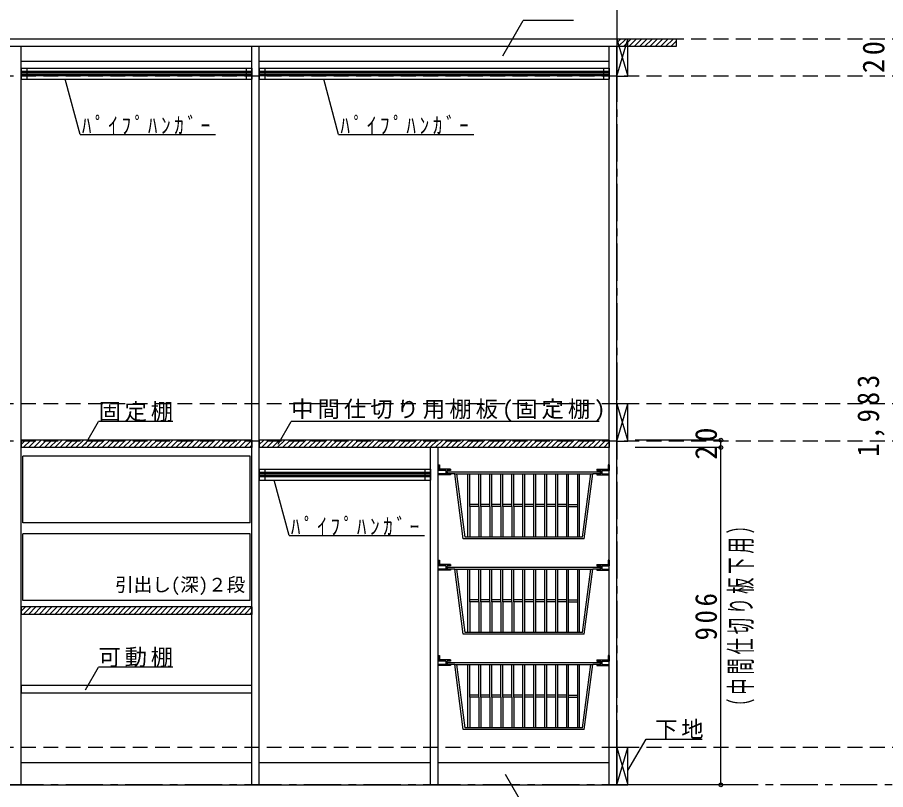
# Model space of a CAD drawing. Units: millimetres at full size, sheet at 1:20; details may follow other scales. Extents: x -3922 to 3878, y -2932 to 2722.
# Drawn here: x -2488 to -156, y -1724 to 350 of the extents above; entities that cross this region are included whole.
import ezdxf
from ezdxf.enums import TextEntityAlignment as Align

# ---------------------------------------------------------------- set-up
doc = ezdxf.new("R2010")
doc.units = ezdxf.units.MM
doc.header["$LTSCALE"] = 20
doc.header["$PDMODE"] = 32
doc.header["$PDSIZE"] = 10
doc.linetypes.add('CHAIN1', pattern=[8, 5, -1, 1, -1])
doc.linetypes.add('DASHED2', pattern=[3, 2, -1])
for name, color, linetype in [('0-2_本体', 2, 'Continuous'), ('0-3_固定棚', 3, 'Continuous'), ('0-4_可動棚', 3, 'Continuous'), ('0-5', 4, 'Continuous'), ('0-6_ﾊﾟｲﾌﾟﾊﾝｶﾞｰ', 4, 'Continuous'), ('0-7_桟木・巾木', 2, 'Continuous'), ('0-8_引き出し', 2, 'Continuous'), ('0-9_他ｱｲﾃﾑ', 7, 'Continuous'), ('0-A_文字', 7, 'Continuous'), ('0-B_寸法', 4, 'Continuous'), ('0-C_ハッチ', 4, 'Continuous')]:
    doc.layers.add(name, color=color, linetype=linetype)
doc.styles.add('ＭＳ ゴシック', font='')
doc.styles.get('ＭＳ ゴシック').set_extended_font_data('MS Gothic')

# ---------------------------------------------------------------- blocks, each defined once
blk = doc.blocks.new('バスケット（大）')
at = {"layer": '0-9_他ｱｲﾃﾑ', "color": 3}
for p, q in [((-228.94, 78.41), (-228.94, 63.41)), ((230.06, 78.41), (230.06, 63.41)), ((-208.94, 63.41), (-228.94, 63.41)), ((-228.94, 51.41), (-228.94, 54.41)), ((-208.94, 54.41), (-228.94, 54.41)), ((-195.94, 51.41), (-228.94, 51.41)), ((-195.94, 66.41), (-225.94, 66.41)), ((-208.94, 63.41), (-208.94, 54.41)), ((-195.94, 63.41), (-205.94, 63.41)), ((-205.94, 63.41), (-205.94, 54.41)), ((-195.94, 54.41), (-205.94, 54.41)), ((-195.94, 66.41), (-195.94, 63.41)), ((-195.94, 54.41), (-195.94, 51.41)), ((197.06, 66.41), (197.06, 63.41)), ((197.06, 66.41), (227.06, 66.41)), ((197.06, 63.41), (207.06, 63.41)), ((197.06, 54.41), (197.06, 51.41)), ((197.06, 54.41), (207.06, 54.41)), ((197.06, 51.41), (230.06, 51.41)), ((207.06, 63.41), (207.06, 54.41)), ((210.06, 63.41), (230.06, 63.41)), ((210.06, 63.41), (210.06, 54.41)), ((210.06, 54.41), (230.06, 54.41)), ((230.06, 51.41), (230.06, 54.41))]:
    blk.add_line(p, q, dxfattribs=at)
at = {"layer": '0-9_他ｱｲﾃﾑ'}
for p, q in [((-161.94, -120.59), (-184.44, 54.41)), ((-184.44, 54.41), (185.56, 54.41)), ((-156.9, -115.59), (-179.4, 54.41)), ((-149.44, -115.59), (-149.44, 54.41)), ((-144.44, -33.09), (-144.44, 54.41)), ((-119.94, -33.09), (-119.94, 54.41)), ((-114.94, -33.09), (-114.94, 54.41)), ((-90.44, -33.09), (-90.44, 54.41)), ((-85.44, -33.09), (-85.44, 54.41)), ((-60.94, -33.09), (-60.94, 54.41)), ((-55.94, -33.09), (-55.94, 54.41)), ((-31.44, -33.09), (-31.44, 54.41)), ((-26.44, -33.09), (-26.44, 54.41)), ((-1.94, -115.59), (-1.94, 54.41)), ((3.06, -28.09), (3.06, 54.41)), ((27.56, -115.59), (27.56, 54.41)), ((32.56, -115.59), (32.56, 54.41)), ((57.06, -33.09), (57.06, 54.41)), ((62.06, -33.09), (62.06, 54.41)), ((86.56, -33.09), (86.56, 54.41)), ((91.56, -33.09), (91.56, 54.41)), ((116.06, -33.09), (116.06, 54.41)), ((121.06, -33.09), (121.06, 54.41)), ((145.56, -33.09), (145.56, 54.41)), ((150.56, -115.59), (150.56, 54.41)), ((158.02, -115.59), (180.52, 54.41)), ((163.06, -120.59), (185.56, 54.41)), ((205.56, 54.41), (185.56, 54.41)), ((-119.94, -28.09), (-144.44, -28.09)), ((-144.44, -33.09), (-144.44, -115.59)), ((-119.94, -33.09), (-144.44, -33.09)), ((-119.94, -33.09), (-119.94, -115.59)), ((-90.44, -28.09), (-114.94, -28.09)), ((-114.94, -33.09), (-114.94, -115.59)), ((-90.44, -33.09), (-114.94, -33.09)), ((-90.44, -33.09), (-90.44, -115.59)), ((-60.94, -28.09), (-85.44, -28.09)), ((-85.44, -33.09), (-85.44, -115.59)), ((-60.94, -33.09), (-85.44, -33.09)), ((-60.94, -33.09), (-60.94, -115.59)), ((-31.44, -28.09), (-55.94, -28.09)), ((-55.94, -33.09), (-55.94, -115.59)), ((-31.44, -33.09), (-55.94, -33.09)), ((-31.44, -33.09), (-31.44, -115.59)), ((-1.94, -28.09), (-26.44, -28.09)), ((-26.44, -33.09), (-26.44, -115.59)), ((-1.94, -33.09), (-26.44, -33.09)), ((3.06, -115.59), (3.06, -28.09)), ((27.56, -28.09), (3.06, -28.09)), ((27.56, -33.09), (3.06, -33.09)), ((57.06, -28.09), (32.56, -28.09)), ((57.06, -33.09), (32.56, -33.09)), ((57.06, -115.59), (57.06, -33.09)), ((86.56, -28.09), (62.06, -28.09)), ((62.06, -115.59), (62.06, -33.09)), ((86.56, -33.09), (62.06, -33.09)), ((86.56, -115.59), (86.56, -33.09)), ((116.06, -28.09), (91.56, -28.09)), ((91.56, -115.59), (91.56, -33.09)), ((116.06, -33.09), (91.56, -33.09)), ((116.06, -115.59), (116.06, -33.09)), ((121.06, -28.09), (145.56, -28.09)), ((121.06, -115.59), (121.06, -33.09)), ((121.06, -33.09), (145.56, -33.09)), ((145.56, -115.59), (145.56, -33.09)), ((158.02, -115.59), (-156.9, -115.59)), ((163.06, -120.59), (-161.94, -120.59))]:
    blk.add_line(p, q, dxfattribs=at)
at = {"layer": '0-9_他ｱｲﾃﾑ', "color": 3}
for points in [[(-228.94, 78.41), (-225.94, 78.41), (-225.94, 66.41)], [(230.06, 78.41), (227.06, 78.41), (227.06, 66.41)]]:
    blk.add_lwpolyline(points, dxfattribs=at)
at = {"layer": '0-9_他ｱｲﾃﾑ'}
blk.add_lwpolyline([(-184.44, 54.41), (-204.44, 54.41), (-204.44, 59.41), (205.56, 59.41), (205.56, 54.41)], dxfattribs=at)

msp = doc.modelspace()

# ---------------------------------------------------------------- linework, layer by layer
at = {"layer": '0-2_本体', "color": 3}
for p, q in [((-718.06, 291.73), (-3138.06, 291.73)), ((-878.06, 291.73), (-878.06, 271.73)), ((-718.06, 291.73), (-718.06, 271.73)), ((-718.06, 271.73), (-3138.06, 271.73)), ((-2478.06, -1711.27), (-2478.06, 271.73)), ((-1858.06, -1711.27), (-1858.06, 271.73)), ((-1838.06, -1711.27), (-1838.06, 271.73)), ((-898.06, -1711.27), (-898.06, 271.73)), ((-878.06, -1711.27), (-878.06, 271.73)), ((-1378.06, -1711.27), (-1378.06, -805.27)), ((-1358.06, -1711.27), (-1358.06, -805.27)), ((-3138.06, -1711.27), (-878.06, -1711.27))]:
    msp.add_line(p, q, dxfattribs=at)
at = {"layer": '0-3_固定棚'}
for p, q in [((-2478.06, -785.27), (-2478.06, -805.27)), ((-1858.06, -785.27), (-2478.06, -785.27)), ((-1838.06, -785.27), (-1838.06, -805.27)), ((-898.06, -785.27), (-1838.06, -785.27)), ((-2478.06, -1233.27), (-2478.06, -1253.27)), ((-1858.06, -1233.27), (-2478.06, -1233.27))]:
    msp.add_line(p, q, dxfattribs=at)
for points in [[(-1858.06, -785.27), (-1858.06, -805.27), (-2478.06, -805.27)], [(-898.06, -785.27), (-898.06, -805.27), (-1838.06, -805.27)], [(-1858.06, -1233.27), (-1858.06, -1253.27), (-2478.06, -1253.27)]]:
    msp.add_lwpolyline(points, dxfattribs=at)
at = {"layer": '0-4_可動棚'}
for p, q in [((-2477.06, -1464.77), (-2477.06, -1444.77)), ((-1859.06, -1444.77), (-2477.06, -1444.77)), ((-1859.06, -1444.77), (-1859.06, -1464.77)), ((-1859.06, -1464.77), (-2477.06, -1464.77))]:
    msp.add_line(p, q, dxfattribs=at)
at = {"layer": '0-5', "color": 7}
msp.add_line((-924.87, -735.68), (-1752.44, -735.68), dxfattribs=at)
at = {"layer": '0-6_ﾊﾟｲﾌﾟﾊﾝｶﾞｰ', "color": 3}
for p, q in [((-2478.06, 213.73), (-2478.06, 183.73)), ((-2478.06, 213.73), (-1858.06, 213.73)), ((-1858.06, 213.73), (-1858.06, 183.73)), ((-1838.06, 213.73), (-1838.06, 183.73)), ((-1838.06, 213.73), (-898.06, 213.73)), ((-898.06, 213.73), (-898.06, 183.73)), ((-2478.06, 183.73), (-1858.06, 183.73)), ((-1838.06, 183.73), (-898.06, 183.73)), ((-1838.06, -863.27), (-1838.06, -893.27)), ((-1838.06, -863.27), (-1378.06, -863.27)), ((-1378.06, -863.27), (-1378.06, -893.27)), ((-1838.06, -893.27), (-1378.06, -893.27))]:
    msp.add_line(p, q, dxfattribs=at)
at = {"layer": '0-6_ﾊﾟｲﾌﾟﾊﾝｶﾞｰ', "color": 7}
for p, q in [((-2463.06, 213.73), (-2463.06, 183.73)), ((-1873.06, 213.73), (-1873.06, 183.73)), ((-1823.06, 213.73), (-1823.06, 183.73)), ((-913.06, 213.73), (-913.06, 183.73)), ((-1823.06, -863.27), (-1823.06, -893.27)), ((-1393.06, -863.27), (-1393.06, -893.27))]:
    msp.add_line(p, q, dxfattribs=at)
at = {"layer": '0-6_ﾊﾟｲﾌﾟﾊﾝｶﾞｰ'}
for p, q in [((-1858.06, 204.73), (-2478.06, 204.73)), ((-1858.06, 200.73), (-2478.06, 200.73)), ((-1858.06, 196.73), (-2478.06, 196.73)), ((-1858.06, 192.73), (-2478.06, 192.73)), ((-898.06, 204.73), (-1838.06, 204.73)), ((-898.06, 200.73), (-1838.06, 200.73)), ((-898.06, 196.73), (-1838.06, 196.73)), ((-898.06, 192.73), (-1838.06, 192.73)), ((-1378.06, -872.27), (-1838.06, -872.27)), ((-1378.06, -876.27), (-1838.06, -876.27)), ((-1378.06, -880.27), (-1838.06, -880.27)), ((-1378.06, -884.27), (-1838.06, -884.27))]:
    msp.add_line(p, q, dxfattribs=at)
at = {"layer": '0-7_桟木・巾木', "color": 7}
for p, q in [((-1858.06, 231.73), (-2478.06, 231.73)), ((-898.06, 231.73), (-1838.06, 231.73)), ((-2478.06, -1651.27), (-1858.06, -1651.27)), ((-1838.06, -1651.27), (-1378.06, -1651.27)), ((-1358.06, -1651.27), (-898.06, -1651.27))]:
    msp.add_line(p, q, dxfattribs=at)
at = {"layer": '0-8_引き出し', "color": 7}
for p, q in [((-878.06, 291.73), (-848.06, 191.73)), ((-878.06, 191.73), (-848.06, 291.73)), ((-878.06, -688.27), (-848.06, -788.27)), ((-878.06, -788.27), (-848.06, -688.27)), ((-878.06, -1611.27), (-848.06, -1711.27)), ((-878.06, -1711.27), (-848.06, -1611.27))]:
    msp.add_line(p, q, dxfattribs=at)
at = {"layer": '0-8_引き出し'}
for p, q in [((-1863.06, -828.77), (-2473.06, -828.77)), ((-2473.06, -1007.77), (-2473.06, -828.77)), ((-1863.06, -1007.77), (-1863.06, -828.77)), ((-1863.06, -1007.77), (-2473.06, -1007.77)), ((-1863.06, -1036.77), (-2473.06, -1036.77)), ((-2473.06, -1215.77), (-2473.06, -1036.77)), ((-1863.06, -1215.77), (-1863.06, -1036.77)), ((-1863.06, -1215.77), (-2473.06, -1215.77))]:
    msp.add_line(p, q, dxfattribs=at)
at = {"layer": '0-8_引き出し', "color": 3}
for points in [[(-848.06, 191.73), (-848.06, 291.73), (-878.06, 291.73), (-878.06, 191.73)], [(-848.06, -788.27), (-848.06, -688.27), (-878.06, -688.27), (-878.06, -788.27)], [(-848.06, -1711.27), (-848.06, -1611.27), (-878.06, -1611.27), (-878.06, -1711.27)]]:
    msp.add_lwpolyline(points, close=True, dxfattribs=at)
at = {"layer": '0-A_文字', "linetype": 'CHAIN1'}
for p, q in [((-878.06, 1822.73), (-878.06, -1711.27)), ((3021.94, -1711.27), (-3138.06, -1711.27))]:
    msp.add_line(p, q, dxfattribs=at)
at = {"layer": '0-A_文字'}
for p, q in [((-1183.68, 246.66), (-1128.85, 341.62)), ((-994.26, 341.62), (-1128.85, 341.62)), ((-2319.48, 35.43), (-2359.22, 183.73)), ((-1624.96, 35.43), (-1664.7, 183.73)), ((-2319.48, 35.43), (-1955.91, 35.43)), ((-1624.96, 35.43), (-1261.39, 35.43)), ((-2305.05, -796.33), (-2270.03, -735.68)), ((-2070.03, -735.68), (-2270.03, -735.68)), ((-1787.46, -796.33), (-1752.44, -735.68)), ((-1758.06, -1041.57), (-1797.8, -893.27)), ((-1758.06, -1041.57), (-1394.49, -1041.57)), ((-2305.05, -1455.83), (-2270.03, -1395.18)), ((-2070.03, -1395.18), (-2270.03, -1395.18)), ((-848.06, -1672.95), (-799.29, -1588.48)), ((-799.29, -1588.48), (-648.76, -1588.48))]:
    msp.add_line(p, q, dxfattribs=at)
msp.add_lwpolyline([(-1177.6, -1682.56), (-1113.2, -1794.1), (-989.44, -1794.1)], dxfattribs=at)
at = {"layer": '0-B_寸法', "linetype": 'DASHED2'}
for p, q in [((3021.94, 291.73), (-3138.06, 291.73)), ((3021.94, 191.73), (-3138.06, 191.73)), ((3021.94, -688.27), (-3138.06, -688.27)), ((3021.94, -788.27), (-3138.06, -788.27)), ((3021.94, -1611.27), (-3138.06, -1611.27))]:
    msp.add_line(p, q, dxfattribs=at)
at = {"layer": '0-B_寸法'}
for p, q in [((-598.06, -785.27), (-828.06, -785.27)), ((-598.06, -805.27), (-598.06, -785.27)), ((-598.06, -805.27), (-828.06, -805.27)), ((-598.06, -805.27), (-828.06, -805.27)), ((-598.06, -1711.27), (-598.06, -805.27)), ((-598.06, -1711.27), (-828.06, -1711.27))]:
    msp.add_line(p, q, dxfattribs=at)
at = {"layer": '0-B_寸法', "color": 7}
for p in [(-598.06, -785.27), (-598.06, -805.27), (-598.06, -1711.27)]:
    msp.add_point(p, dxfattribs=at)
at = {"layer": '0-C_ハッチ', "color": 3}
for p, q in [((-878.06, 281.59), (-867.92, 291.73)), ((-873.78, 271.73), (-853.78, 291.73)), ((-859.64, 271.73), (-839.64, 291.73)), ((-845.5, 271.73), (-825.5, 291.73)), ((-831.35, 271.73), (-811.35, 291.73)), ((-817.21, 271.73), (-797.21, 291.73)), ((-803.07, 271.73), (-783.07, 291.73)), ((-788.93, 271.73), (-768.93, 291.73)), ((-774.79, 271.73), (-754.79, 291.73)), ((-760.64, 271.73), (-740.64, 291.73)), ((-746.5, 271.73), (-726.5, 291.73)), ((-732.36, 271.73), (-718.06, 286.03)), ((-718.22, 271.73), (-718.06, 271.89))]:
    msp.add_line(p, q, dxfattribs=at)
at = {"layer": '0-C_ハッチ'}
for p, q in [((-2478.06, -797.01), (-2466.32, -785.27)), ((-2472.18, -805.27), (-2452.18, -785.27)), ((-2458.03, -805.27), (-2438.03, -785.27)), ((-2443.89, -805.27), (-2423.89, -785.27)), ((-2429.75, -805.27), (-2409.75, -785.27)), ((-2415.61, -805.27), (-2395.61, -785.27)), ((-2401.47, -805.27), (-2381.47, -785.27)), ((-2387.32, -805.27), (-2367.32, -785.27)), ((-2373.18, -805.27), (-2353.18, -785.27)), ((-2359.04, -805.27), (-2339.04, -785.27)), ((-2344.9, -805.27), (-2324.9, -785.27)), ((-2330.76, -805.27), (-2310.76, -785.27)), ((-2316.61, -805.27), (-2296.61, -785.27)), ((-2302.47, -805.27), (-2282.47, -785.27)), ((-2288.33, -805.27), (-2268.33, -785.27)), ((-2274.19, -805.27), (-2254.19, -785.27)), ((-2260.04, -805.27), (-2240.04, -785.27)), ((-2245.9, -805.27), (-2225.9, -785.27)), ((-2231.76, -805.27), (-2211.76, -785.27)), ((-2217.62, -805.27), (-2197.62, -785.27)), ((-2203.48, -805.27), (-2183.48, -785.27)), ((-2189.33, -805.27), (-2169.33, -785.27)), ((-2175.19, -805.27), (-2155.19, -785.27)), ((-2161.05, -805.27), (-2141.05, -785.27)), ((-2146.91, -805.27), (-2126.91, -785.27)), ((-2132.77, -805.27), (-2112.77, -785.27)), ((-2118.62, -805.27), (-2098.62, -785.27)), ((-2104.48, -805.27), (-2084.48, -785.27)), ((-2090.34, -805.27), (-2070.34, -785.27)), ((-2076.2, -805.27), (-2056.2, -785.27)), ((-2062.05, -805.27), (-2042.05, -785.27)), ((-2047.91, -805.27), (-2027.91, -785.27)), ((-2033.77, -805.27), (-2013.77, -785.27)), ((-2019.63, -805.27), (-1999.63, -785.27)), ((-2005.49, -805.27), (-1985.49, -785.27)), ((-1991.34, -805.27), (-1971.34, -785.27)), ((-1977.2, -805.27), (-1957.2, -785.27)), ((-1963.06, -805.27), (-1943.06, -785.27)), ((-1948.92, -805.27), (-1928.92, -785.27)), ((-1934.78, -805.27), (-1914.78, -785.27)), ((-1920.63, -805.27), (-1900.63, -785.27)), ((-1906.49, -805.27), (-1886.49, -785.27)), ((-1892.35, -805.27), (-1872.35, -785.27)), ((-1878.21, -805.27), (-1858.21, -785.27)), ((-1838.06, -797.01), (-1826.32, -785.27)), ((-1832.18, -805.27), (-1812.18, -785.27)), ((-1818.03, -805.27), (-1798.03, -785.27)), ((-1803.89, -805.27), (-1783.89, -785.27)), ((-1789.75, -805.27), (-1769.75, -785.27)), ((-1775.61, -805.27), (-1755.61, -785.27)), ((-1761.47, -805.27), (-1741.47, -785.27)), ((-1747.32, -805.27), (-1727.32, -785.27)), ((-1733.18, -805.27), (-1713.18, -785.27)), ((-1719.04, -805.27), (-1699.04, -785.27)), ((-1704.9, -805.27), (-1684.9, -785.27)), ((-1690.76, -805.27), (-1670.76, -785.27)), ((-1676.61, -805.27), (-1656.61, -785.27)), ((-1662.47, -805.27), (-1642.47, -785.27)), ((-1648.33, -805.27), (-1628.33, -785.27)), ((-1634.19, -805.27), (-1614.19, -785.27)), ((-1620.04, -805.27), (-1600.04, -785.27)), ((-1605.9, -805.27), (-1585.9, -785.27)), ((-1591.76, -805.27), (-1571.76, -785.27)), ((-1577.62, -805.27), (-1557.62, -785.27)), ((-1563.48, -805.27), (-1543.48, -785.27)), ((-1549.33, -805.27), (-1529.33, -785.27)), ((-1535.19, -805.27), (-1515.19, -785.27)), ((-1521.05, -805.27), (-1501.05, -785.27)), ((-1506.91, -805.27), (-1486.91, -785.27)), ((-1492.77, -805.27), (-1472.77, -785.27)), ((-1478.62, -805.27), (-1458.62, -785.27)), ((-1464.48, -805.27), (-1444.48, -785.27)), ((-1450.34, -805.27), (-1430.34, -785.27)), ((-1436.2, -805.27), (-1416.2, -785.27)), ((-1422.05, -805.27), (-1402.05, -785.27)), ((-1407.91, -805.27), (-1387.91, -785.27)), ((-1393.77, -805.27), (-1373.77, -785.27)), ((-1379.63, -805.27), (-1359.63, -785.27)), ((-1365.49, -805.27), (-1345.49, -785.27)), ((-1351.34, -805.27), (-1331.34, -785.27)), ((-1337.2, -805.27), (-1317.2, -785.27)), ((-1323.06, -805.27), (-1303.06, -785.27)), ((-1308.92, -805.27), (-1288.92, -785.27)), ((-1294.78, -805.27), (-1274.78, -785.27)), ((-1280.63, -805.27), (-1260.63, -785.27)), ((-1266.49, -805.27), (-1246.49, -785.27)), ((-1252.35, -805.27), (-1232.35, -785.27)), ((-1238.21, -805.27), (-1218.21, -785.27)), ((-1224.06, -805.27), (-1204.06, -785.27)), ((-1209.92, -805.27), (-1189.92, -785.27)), ((-1195.78, -805.27), (-1175.78, -785.27)), ((-1181.64, -805.27), (-1161.64, -785.27)), ((-1167.5, -805.27), (-1147.5, -785.27)), ((-1153.35, -805.27), (-1133.35, -785.27)), ((-1139.21, -805.27), (-1119.21, -785.27)), ((-1125.07, -805.27), (-1105.07, -785.27)), ((-1110.93, -805.27), (-1090.93, -785.27)), ((-1096.79, -805.27), (-1076.79, -785.27)), ((-1082.64, -805.27), (-1062.64, -785.27)), ((-1068.5, -805.27), (-1048.5, -785.27)), ((-1054.36, -805.27), (-1034.36, -785.27)), ((-1040.22, -805.27), (-1020.22, -785.27)), ((-1026.07, -805.27), (-1006.07, -785.27)), ((-1011.93, -805.27), (-991.93, -785.27)), ((-997.79, -805.27), (-977.79, -785.27)), ((-983.65, -805.27), (-963.65, -785.27)), ((-969.51, -805.27), (-949.51, -785.27)), ((-955.36, -805.27), (-935.36, -785.27)), ((-941.22, -805.27), (-921.22, -785.27)), ((-927.08, -805.27), (-907.08, -785.27)), ((-912.94, -805.27), (-898.06, -790.39)), ((-1864.06, -805.27), (-1858.06, -799.26)), ((-898.8, -805.27), (-898.06, -804.53)), ((-2478.06, -1245.01), (-2466.32, -1233.27)), ((-2472.18, -1253.27), (-2452.18, -1233.27)), ((-2458.03, -1253.27), (-2438.03, -1233.27)), ((-2443.89, -1253.27), (-2423.89, -1233.27)), ((-2429.75, -1253.27), (-2409.75, -1233.27)), ((-2415.61, -1253.27), (-2395.61, -1233.27)), ((-2401.47, -1253.27), (-2381.47, -1233.27)), ((-2387.32, -1253.27), (-2367.32, -1233.27)), ((-2373.18, -1253.27), (-2353.18, -1233.27)), ((-2359.04, -1253.27), (-2339.04, -1233.27)), ((-2344.9, -1253.27), (-2324.9, -1233.27)), ((-2330.76, -1253.27), (-2310.76, -1233.27)), ((-2316.61, -1253.27), (-2296.61, -1233.27)), ((-2302.47, -1253.27), (-2282.47, -1233.27)), ((-2288.33, -1253.27), (-2268.33, -1233.27)), ((-2274.19, -1253.27), (-2254.19, -1233.27)), ((-2260.04, -1253.27), (-2240.04, -1233.27)), ((-2245.9, -1253.27), (-2225.9, -1233.27)), ((-2231.76, -1253.27), (-2211.76, -1233.27)), ((-2217.62, -1253.27), (-2197.62, -1233.27)), ((-2203.48, -1253.27), (-2183.48, -1233.27)), ((-2189.33, -1253.27), (-2169.33, -1233.27)), ((-2175.19, -1253.27), (-2155.19, -1233.27)), ((-2161.05, -1253.27), (-2141.05, -1233.27)), ((-2146.91, -1253.27), (-2126.91, -1233.27)), ((-2132.77, -1253.27), (-2112.77, -1233.27)), ((-2118.62, -1253.27), (-2098.62, -1233.27)), ((-2104.48, -1253.27), (-2084.48, -1233.27)), ((-2090.34, -1253.27), (-2070.34, -1233.27)), ((-2076.2, -1253.27), (-2056.2, -1233.27)), ((-2062.05, -1253.27), (-2042.05, -1233.27)), ((-2047.91, -1253.27), (-2027.91, -1233.27)), ((-2033.77, -1253.27), (-2013.77, -1233.27)), ((-2019.63, -1253.27), (-1999.63, -1233.27)), ((-2005.49, -1253.27), (-1985.49, -1233.27)), ((-1991.34, -1253.27), (-1971.34, -1233.27)), ((-1977.2, -1253.27), (-1957.2, -1233.27)), ((-1963.06, -1253.27), (-1943.06, -1233.27)), ((-1948.92, -1253.27), (-1928.92, -1233.27)), ((-1934.78, -1253.27), (-1914.78, -1233.27)), ((-1920.63, -1253.27), (-1900.63, -1233.27)), ((-1906.49, -1253.27), (-1886.49, -1233.27)), ((-1892.35, -1253.27), (-1872.35, -1233.27)), ((-1878.21, -1253.27), (-1858.21, -1233.27)), ((-1864.06, -1253.27), (-1858.06, -1247.26))]:
    msp.add_line(p, q, dxfattribs=at)

# ---------------------------------------------------------------- block references
at = {"layer": '0-9_他ｱｲﾃﾑ'}
for p in [(-1128.12, -930.18), (-1128.12, -1186.18), (-1128.12, -1442.18)]:
    msp.add_blockref('バスケット（大）', p, dxfattribs=at)

# ---------------------------------------------------------------- texts
at = {"layer": '0-5', "color": 7, "insert": (-1752.44, -735.68), "char_height": 43.99, "attachment_point": 7, "style": 'ＭＳ ゴシック'}
msp.add_mtext('\\T1.18;中間仕切り用棚板(固定棚)', dxfattribs=at)
at = {"layer": '0-A_文字', "style": 'ＭＳ ゴシック'}
msp.add_text('引出し(深)２段', height=36.66, dxfattribs=at).set_placement((-2225.62, -1202.95), align=Align.BOTTOM_LEFT)
at = {"layer": '0-A_文字', "char_height": 43.99, "attachment_point": 7, "style": 'ＭＳ ゴシック'}
for s, insert in [('\\T1.39;\\W0.85;ﾊﾟｲﾌﾟﾊﾝｶﾞｰ', (-2314.63, 35.43)), ('\\T1.39;\\W0.85;ﾊﾟｲﾌﾟﾊﾝｶﾞｰ', (-1620.11, 35.43)), ('\\T1.17;固定棚', (-2270.03, -735.68)), ('\\T1.39;\\W0.85;ﾊﾟｲﾌﾟﾊﾝｶﾞｰ', (-1753.21, -1041.57)), ('\\T1.17;可動棚', (-2270.03, -1395.18)), ('\\T1.17;下地', (-774.79, -1588.48))]:
    msp.add_mtext(s, dxfattribs=dict(at, insert=insert))
at = {"layer": '0-B_寸法', "color": 7, "char_height": 58.65, "attachment_point": 7, "rotation": 90, "style": 'ＭＳ ゴシック'}
for s, insert in [('\\T1.27;\\W0.95;20', (-158.06, 200.15)), ('\\T1.28;\\W0.9;1,983', (-158.06, -829.77)), ('\\T1.27;\\W0.95;20', (-608.06, -837.77)), ('\\T1.23;\\W0.55;（中間仕切り板下用）', (-508.06, -1523.27)), ('\\T1.27;\\W0.9;906', (-608.06, -1323.27))]:
    msp.add_mtext(s, dxfattribs=dict(at, insert=insert))

doc.saveas('drawing.dxf')
